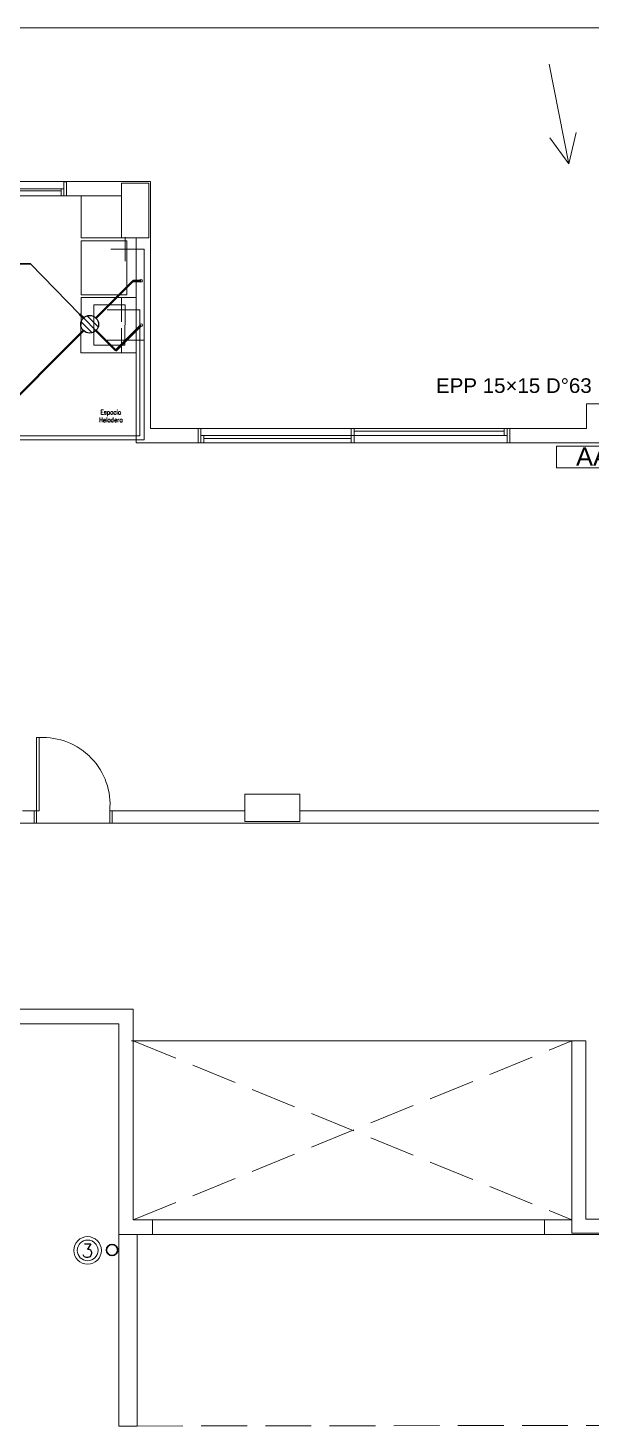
# Model space of a CAD drawing. Header units: millimetres. Extents: x 539 to 842, y -453 to -96.
# Drawn here: x 745.87 to 752.01, y -323.59 to -308.33 of the extents above; entities that cross this region are included whole.
import ezdxf

# ---------------------------------------------------------------- set-up
doc = ezdxf.new("R2010")
doc.units = ezdxf.units.MM
doc.header["$LTSCALE"] = 0.1
for name, pattern in [('ACAD_ISO02W100', [15, 12, -3]), ('CONTINUA', [0]), ('DASHED', [0.7, 0.5, -0.2])]:
    doc.linetypes.add(name, pattern=pattern)
doc.layers.get('0').update_dxf_attribs({"lineweight": 5})
for name, color, linetype, lineweight in [('00-Agua Caliente', 1, 'Continuous', 20), ('00-Agua Fria', 5, 'ACAD_ISO02W100', 20), ('A-Texto Pluvial', 7, 'Continuous', 20), ('Arq-Equipamiento', 250, 'Continuous', 5)]:
    doc.layers.add(name, color=color, linetype=linetype, lineweight=lineweight)
for name, color, linetype in [('00-Pluvial', 40, 'Continuous'), ('00-Secundario', 24, 'Continuous'), ('Textos', 7, 'Continuous')]:
    doc.layers.add(name, color=color, linetype=linetype)
doc.layers.add('00-Primario', color=7, linetype='Continuous', true_color=0xff2400)
doc.styles.add('Arial', font='arial.ttf', dxfattribs={"height": 0.245883})
doc.styles.add('Romans', font='romans.shx')
doc.styles.add('Romans 1.50', font='romans.shx', dxfattribs={"width": 0.8, "height": 0.15})
doc.styles.get("Standard").update_dxf_attribs({"font": 'arial.ttf'})

# ---------------------------------------------------------------- blocks, each defined once
blk = doc.blocks.new('2-1P F')
at = {"color": 8, "lineweight": 18}
for p, q in [((744.734, -308.332), (760.799, -308.332)), ((745.493, -310.009), (746.293, -310.009)), ((746.263, -310.164), (746.263, -310.011)), ((746.263, -310.011), (746.293, -310.011)), ((747.207, -310.009), (746.293, -310.009)), ((746.293, -310.009), (746.293, -310.011)), ((746.293, -310.011), (746.293, -310.164)), ((747.207, -312.703), (747.207, -310.009)), ((746.293, -310.165), (745.493, -310.165)), ((746.233, -310.087), (745.553, -310.087)), ((746.233, -310.111), (745.553, -310.111)), ((745.553, -310.164), (746.233, -310.164)), ((746.233, -310.164), (746.233, -310.087)), ((746.233, -310.087), (746.263, -310.087)), ((746.233, -310.101), (746.233, -310.111)), ((746.263, -310.164), (746.233, -310.164)), ((746.263, -310.087), (746.263, -310.164)), ((746.293, -310.164), (746.263, -310.164)), ((746.293, -310.164), (746.293, -310.165)), ((746.293, -310.165), (746.892, -310.165)), ((746.451, -310.624), (746.451, -310.165)), ((747.051, -310.024), (746.892, -310.024)), ((746.892, -310.024), (746.892, -310.149)), ((746.892, -310.024), (747.051, -310.024)), ((746.892, -310.165), (746.892, -310.024)), ((746.892, -310.149), (746.892, -310.15)), ((746.892, -310.15), (746.892, -310.163)), ((746.892, -310.163), (746.892, -310.164)), ((746.892, -310.164), (746.892, -310.165)), ((746.892, -310.165), (746.892, -310.624)), ((747.192, -310.024), (747.051, -310.024)), ((747.192, -310.624), (747.192, -310.024)), ((747.192, -310.024), (747.192, -310.624)), ((746.892, -310.624), (746.451, -310.624)), ((746.892, -310.624), (747.051, -310.624)), ((747.051, -310.624), (747.052, -310.624)), ((747.051, -310.624), (747.051, -312.859)), ((747.192, -310.624), (747.051, -310.624)), ((747.052, -310.624), (747.053, -310.624)), ((747.053, -310.624), (747.066, -310.624)), ((747.066, -310.624), (747.067, -310.624)), ((747.067, -310.624), (747.192, -310.624)), ((746.45, -311.876), (746.451, -311.274)), ((746.451, -311.274), (747.051, -311.274)), ((746.591, -311.355), (746.59, -311.795)), ((746.931, -311.355), (746.591, -311.355)), ((746.93, -311.795), (746.931, -311.355)), ((746.59, -311.795), (746.93, -311.795)), ((747.05, -311.876), (746.45, -311.876)), ((752.689, -312.433), (751.967, -312.433)), ((751.967, -312.433), (751.967, -312.703)), ((747.729, -312.703), (747.207, -312.703)), ((747.729, -312.859), (747.729, -312.703)), ((747.729, -312.703), (747.759, -312.703)), ((747.759, -312.703), (747.759, -312.859)), ((749.399, -312.703), (747.759, -312.703)), ((749.399, -312.781), (749.399, -312.703)), ((749.399, -312.703), (749.429, -312.703)), ((749.429, -312.703), (749.429, -312.781)), ((751.069, -312.703), (749.429, -312.703)), ((749.429, -312.742), (749.429, -312.731)), ((749.429, -312.731), (751.069, -312.731)), ((751.069, -312.781), (751.069, -312.703)), ((751.069, -312.703), (751.099, -312.703)), ((751.069, -312.731), (751.069, -312.742)), ((751.099, -312.703), (751.099, -312.781)), ((751.099, -312.859), (751.099, -312.703)), ((751.099, -312.703), (751.129, -312.703)), ((751.967, -312.703), (751.129, -312.703)), ((751.129, -312.703), (751.129, -312.859)), ((747.051, -312.859), (747.729, -312.859)), ((747.759, -312.859), (747.729, -312.859)), ((747.759, -312.859), (747.759, -312.781)), ((747.759, -312.781), (747.789, -312.781)), ((747.789, -312.859), (747.759, -312.859)), ((747.789, -312.781), (747.789, -312.859)), ((749.399, -312.781), (747.789, -312.781)), ((747.789, -312.826), (747.789, -312.812)), ((747.789, -312.812), (749.399, -312.812)), ((747.789, -312.859), (749.399, -312.859)), ((749.399, -312.859), (749.399, -312.781)), ((749.399, -312.781), (749.429, -312.781)), ((749.429, -312.781), (749.399, -312.781)), ((749.399, -312.812), (749.399, -312.826)), ((749.429, -312.859), (749.399, -312.859)), ((749.429, -312.781), (749.429, -312.859)), ((749.429, -312.781), (751.069, -312.781)), ((749.429, -312.859), (751.099, -312.859)), ((751.099, -312.781), (751.069, -312.781)), ((751.129, -312.859), (751.099, -312.859)), ((751.129, -312.859), (751.967, -312.859)), ((751.967, -312.859), (754.404, -312.859)), ((751.967, -312.859), (752.107, -312.859)), ((745.995, -316.076), (745.964, -316.076)), ((745.964, -316.076), (745.964, -316.876)), ((745.995, -316.876), (745.995, -316.076)), ((748.838, -316.692), (748.238, -316.692)), ((748.238, -316.692), (748.238, -316.876)), ((748.838, -316.876), (748.838, -316.692)), ((745.939, -316.876), (745.813, -316.876)), ((745.964, -316.876), (745.939, -316.876)), ((745.939, -316.876), (745.939, -317.01)), ((745.964, -316.876), (745.995, -316.876)), ((745.964, -317.01), (745.964, -316.876)), ((746.789, -316.876), (746.764, -316.876)), ((746.764, -316.876), (746.764, -317.01)), ((748.238, -316.876), (746.789, -316.876)), ((746.789, -317.01), (746.789, -316.876)), ((748.238, -316.876), (748.238, -316.878)), ((748.238, -316.992), (748.238, -316.876)), ((748.238, -316.878), (748.238, -316.879)), ((748.238, -316.879), (748.238, -316.891)), ((748.838, -316.878), (748.838, -316.876)), ((752.466, -316.876), (748.838, -316.876)), ((748.838, -316.876), (748.838, -316.992)), ((748.838, -316.879), (748.838, -316.878)), ((748.838, -316.891), (748.838, -316.879)), ((745.583, -317.01), (745.939, -317.01)), ((745.939, -317.01), (745.964, -317.01)), ((746.764, -317.01), (745.964, -317.01)), ((746.764, -317.01), (746.789, -317.01)), ((746.789, -317.01), (752.466, -317.01)), ((748.238, -316.891), (748.238, -316.892)), ((748.238, -316.892), (748.238, -316.992)), ((748.238, -316.992), (748.238, -316.992)), ((748.238, -316.992), (748.838, -316.992)), ((748.238, -316.992), (748.238, -316.992)), ((748.838, -316.992), (748.238, -316.992)), ((748.838, -316.892), (748.838, -316.891)), ((748.838, -316.992), (748.838, -316.892)), ((748.838, -316.992), (748.838, -316.992)), ((748.838, -316.992), (748.838, -316.992)), ((747.021, -319.041), (745.583, -319.041)), ((747.021, -321.34), (747.021, -319.041)), ((745.593, -319.198), (746.863, -319.198)), ((746.863, -319.198), (746.863, -321.498)), ((751.807, -319.386), (747.003, -319.386)), ((751.957, -319.386), (751.807, -319.386)), ((751.807, -319.386), (751.807, -321.34)), ((751.957, -321.333), (751.957, -319.386)), ((747.229, -321.34), (747.021, -321.34)), ((747.229, -321.34), (747.229, -321.498)), ((751.507, -321.34), (747.229, -321.34)), ((751.807, -321.34), (751.507, -321.34)), ((751.507, -321.498), (751.507, -321.34)), ((751.807, -321.34), (751.807, -321.342)), ((751.807, -321.483), (751.807, -321.34)), ((751.807, -321.342), (751.807, -321.343)), ((751.807, -321.343), (751.807, -321.358)), ((751.807, -321.358), (751.807, -321.483)), ((753.707, -321.333), (751.957, -321.333)), ((746.863, -321.498), (747.229, -321.498)), ((747.063, -321.498), (746.863, -321.498)), ((746.863, -321.498), (746.863, -323.589)), ((747.063, -323.589), (747.063, -321.498)), ((747.229, -321.498), (751.507, -321.498)), ((751.507, -321.498), (753.857, -321.498)), ((751.807, -321.483), (753.857, -321.483)), ((746.863, -323.589), (747.063, -323.589))]:
    blk.add_line(p, q, dxfattribs=at)
at = {"color": 8, "linetype": 'DASHED', "lineweight": 18, "ltscale": 10}
for p, q in [((747.021, -319.386), (751.807, -321.34)), ((747.021, -321.34), (751.807, -319.386)), ((747.021, -319.386), (751.807, -321.34)), ((747.063, -323.589), (758.12, -323.574))]:
    blk.add_line(p, q, dxfattribs=at)
at = {"color": 8, "lineweight": 18}
blk.add_lwpolyline([(746.451, -310.656), (746.451, -311.246), (746.951, -311.246), (746.951, -310.656)], close=True, dxfattribs=at)
blk.add_arc((746.037, -316.805), 0.73, 354.4302, 93.3299, dxfattribs=at)
at = {"layer": 'Arq-Equipamiento', "color": 8, "linetype": 'CONTINUA', "lineweight": 18}
blk.add_lwpolyline([(751.638, -312.897), (752.523, -312.897), (752.523, -313.132), (751.638, -313.132)], close=True, dxfattribs=at)
at = {"color": 8, "lineweight": 18, "style": 'Romans 1.50', "width": 0.8}
for s, p in [('Heladera', (746.647, -312.633)), ('Espacio', (746.663, -312.55))]:
    blk.add_text(s, height=0.05, dxfattribs=at).set_placement(p)
at = {"color": 8, "lineweight": 18, "insert": (751.851, -312.91), "char_height": 0.2, "attachment_point": 1}
blk.add_mtext_dynamic_manual_height_columns('AA', width=1, gutter_width=12.5, heights=[0], dxfattribs=at)

msp = doc.modelspace()

# ---------------------------------------------------------------- linework, layer by layer
at = {"layer": '00-Agua Caliente', "color": 1, "linetype": 'Continuous', "lineweight": 20}
for p, q in [((746.893, -311.278), (746.893, -311.54)), ((747.093, -311.409), (746.737, -311.409))]:
    msp.add_line(p, q, dxfattribs=at)
at = {"layer": '00-Agua Caliente', "linetype": 'CONTINUA'}
msp.add_lwpolyline([(747.093, -311.409), (747.093, -312.782), (744.679, -312.782)], dxfattribs=at)
at = {"layer": '00-Agua Fria', "color": 5, "linetype": 'Continuous', "lineweight": 20}
for p, q in [((746.931, -310.616), (746.931, -310.878)), ((747.139, -310.747), (746.776, -310.747)), ((746.893, -311.609), (746.893, -311.871)), ((747.139, -311.74), (746.737, -311.74))]:
    msp.add_line(p, q, dxfattribs=at)
at = {"layer": '00-Agua Fria', "ltscale": 3}
msp.add_lwpolyline([(747.139, -310.747), (747.139, -312.828), (744.708, -312.828)], dxfattribs=at)
at = {"layer": '00-Pluvial', "lineweight": 20}
for p, q in [((751.56, -308.728), (751.771, -309.815)), ((751.771, -309.815), (751.567, -309.53)), ((751.771, -309.815), (751.853, -309.474))]:
    msp.add_line(p, q, dxfattribs=at)
for radius in [0.15, 0.113]:
    msp.add_circle((746.523, -321.672), radius, dxfattribs=at)
at = {"layer": '00-Pluvial', "lineweight": 30}
msp.add_circle((746.79, -321.668), 0.0612, dxfattribs=at)
at = {"layer": '00-Primario', "lineweight": 40}
msp.add_lwpolyline([(746.477, -311.634), (745.493, -312.618)], dxfattribs=at)
at = {"layer": '00-Secundario', "lineweight": 15}
for p, q in [((746.452, -311.538), (746.573, -311.658)), ((746.477, -311.497), (746.613, -311.634)), ((746.517, -311.473), (746.638, -311.593))]:
    msp.add_line(p, q, dxfattribs=at)
at = {"layer": '00-Secundario', "lineweight": 30}
msp.add_lwpolyline([(742.488, -310.906), (745.898, -310.906), (746.435, -311.454)], dxfattribs=at)
at = {"layer": '00-Secundario', "lineweight": 40}
for points in [[(746.613, -311.498), (747.018, -311.092)], [(746.477, -311.497), (746.435, -311.454)], [(746.612, -311.634), (746.831, -311.852)]]:
    msp.add_lwpolyline(points, dxfattribs=at)
at = {"layer": '00-Secundario', "lineweight": 50}
for points in [[(747.018, -311.092), (747.105, -311.092)], [(746.831, -311.852), (747.107, -311.575)]]:
    msp.add_lwpolyline(points, dxfattribs=at)
at = {"layer": '00-Secundario', "linetype": 'Continuous', "lineweight": 20}
for centre in [(747.105, -311.092), (747.107, -311.575)]:
    msp.add_circle(centre, 0.0151, dxfattribs=at)
at = {"layer": '00-Secundario', "lineweight": 25}
msp.add_circle((746.545, -311.566), 0.0967, dxfattribs=at)

# ---------------------------------------------------------------- block references
at = {"color": 2, "linetype": 'CONTINUA', "lineweight": 13}
msp.add_blockref('2-1P F', (0, 0), dxfattribs=at)

# ---------------------------------------------------------------- texts
at = {"layer": 'A-Texto Pluvial', "style": 'Arial'}
msp.add_text('EPP 15×15 D°63', height=0.16, dxfattribs=at).set_placement((750.324, -312.315))
at = {"layer": 'Textos', "style": 'Romans'}
msp.add_text('3', height=0.15, rotation=0, dxfattribs=at).set_placement((746.456, -321.75))

doc.saveas('drawing.dxf')
